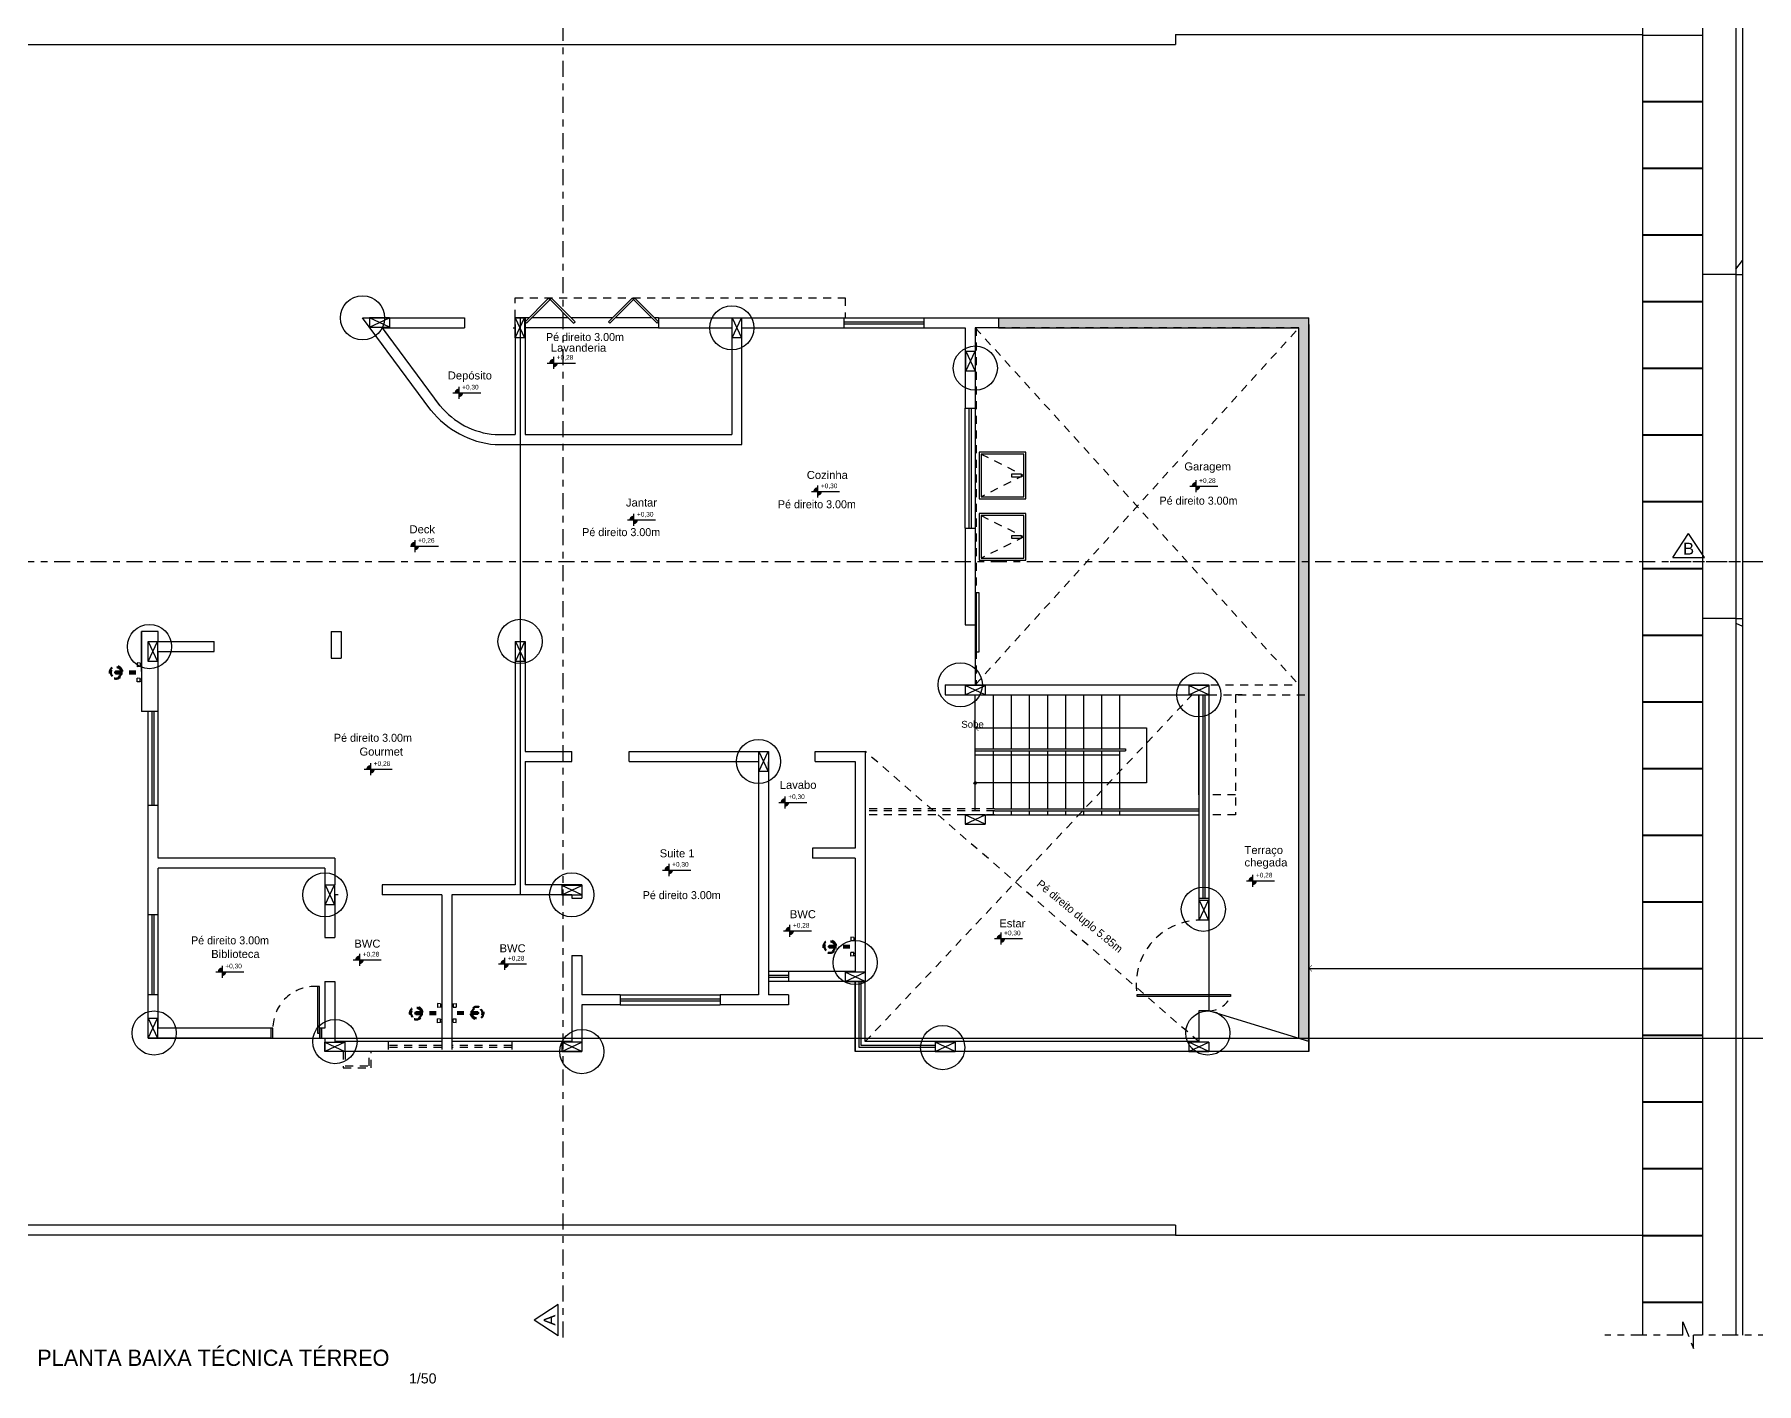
# Model space of a CAD drawing. Header units: millimetres. Extents: x 2150 to 2328, y 1207 to 1262.
# Drawn here: x 2209.04 to 2234.86, y 1222.48 to 1242.71 of the extents above; entities that cross this region are included whole.
import ezdxf

# ---------------------------------------------------------------- set-up
doc = ezdxf.new("R2010")
doc.units = ezdxf.units.MM
doc.header["$LTSCALE"] = 0.01
for name, pattern in [('ACAD_ISO02W100', [15, 12, -3]), ('ACAD_ISO04W100', [30, 24, -3, 0, -3]), ('DASHDOT2', [12.7, 6.35, -3.175, 0, -3.175]), ('DASHED', [70, 50, -20])]:
    doc.linetypes.add(name, pattern=pattern)
doc.layers.add('A-AREA-IDEN', color=7, linetype='Continuous', lineweight=5)
for name, color, linetype in [('Bwc eletros móveis textos', 7, 'Continuous'), ('Linha corte', 1, 'ACAD_ISO04W100'), ('LINHA DE CORTE', 200, 'DASHDOT2'), ('LINHAS GERAIS', 7, 'Continuous'), ('LINHAS GERAIS.', 7, 'Continuous'), ('Parede', 210, 'Continuous'), ('PAREDE CORTADA 0.6', 210, 'Continuous'), ('PAREDE CORTE 02', 121, 'Continuous'), ('PILAR', 3, 'Continuous'), ('PILAR 1', 3, 'Continuous'), ('PILAR 2', 3, 'Continuous'), ('projeção', 7, 'ACAD_ISO02W100'), ('texto', 7, 'Continuous'), ('TEXTO-02', 7, 'Continuous')]:
    doc.layers.add(name, color=color, linetype=linetype)
doc.styles.add('ARIAL NARROW', font='ARIALN.TTF')
doc.styles.add('CP', font='swiss.ttf', dxfattribs={"height": 0.12})
doc.styles.get("Standard").update_dxf_attribs({"font": 'arial.ttf'})
doc.styles.add('STYLE1', font='arial.ttf', dxfattribs={"height": 0.35})
doc.styles.add('Utsaah', font='', dxfattribs={"height": 0.147484})
doc.styles.get('Utsaah').set_extended_font_data('Utsaah')
doc.dimstyles.new('1-75', dxfattribs={"dimscale": 75, "dimtxt": 0.0017, "dimasz": 0.0011, "dimexe": 0.02, "dimexo": 0.04, "dimgap": 0.0008, "dimtad": 3, "dimzin": 4, "dimdsep": 46, "dimtxsty": 'ARIAL NARROW', "dimblk": 'ARCHTICK', "dimcen": 0.0013, "dimse1": 1, "dimse2": 1, "dimclrd": 256, "dimclre": 256, "dimclrt": 7, "dimaunit": 1, "dimadec": 1, "dimazin": 0, "dimtfac": 1, "dimtix": 1, "dimtmove": 2, "dimatfit": 3, "dimldrblk": 'SETA', "dimfxl": 0, "dimtolj": 1, "dimtzin": 4, "dimarcsym": 0})

# ---------------------------------------------------------------- blocks, each defined once
blk = doc.blocks.new('wefw')
at = {"layer": 'LINHAS GERAIS.'}
for p, q in [((2057.71, 1201.165), (2057.69, 1201.165)), ((2057.71, 1201.13), (2057.69, 1201.13)), ((2057.71, 1201.172), (2057.755, 1201.176)), ((2057.71, 1201.172), (2057.71, 1201.122)), ((2057.71, 1201.122), (2057.755, 1201.119)), ((2057.755, 1201.176), (2057.755, 1201.119)), ((2057.71, 1200.936), (2057.69, 1200.936)), ((2057.71, 1200.902), (2057.69, 1200.902)), ((2057.71, 1200.944), (2057.755, 1200.947)), ((2057.71, 1200.894), (2057.71, 1200.944)), ((2057.71, 1200.894), (2057.755, 1200.89)), ((2057.755, 1200.89), (2057.755, 1200.947))]:
    blk.add_line(p, q, dxfattribs=at)
at = {"layer": 'Parede', "color": 7, "linetype": 'DASHED', "lineweight": 50, "ltscale": 0.2}
for p, q in [((2058.073, 1201.047), (2057.69, 1201.047)), ((2058.073, 1201.019), (2057.69, 1201.019))]:
    blk.add_line(p, q, dxfattribs=at)
for centre, radius, start, end in [((2058.071, 1201.033), 0.0944, 188.4801, 171.5199), ((2058.071, 1201.033), 0.0793, 190.118, 169.882), ((2058.073, 1201.033), 0.0139, 270, 90)]:
    blk.add_arc(centre, radius, start, end, dxfattribs=at)
blk = doc.blocks.new('_ArchTick')
at = {"color": 0, "linetype": 'ByBlock', "const_width": 0.15}
blk.add_lwpolyline([(-0.5, -0.5), (0.5, 0.5)], dxfattribs=at)
blk = doc.blocks.new('SETA')
at = {"color": 0}
blk.add_line((0, 0), (-1.5, 0), dxfattribs=at)
at = {"color": 0, "const_width": 0.1}
blk.add_lwpolyline([(-0.57, 0.57), (0, 0), (-0.57, -0.57)], dxfattribs=at)
blk = doc.blocks.new('trtrtrrrrt')
at = {"layer": 'Bwc eletros móveis textos', "color": 1, "ltscale": 100}
for p, q in [((2187.516, 1351.161), (2187.156, 1350.926)), ((2187.516, 1350.69), (2187.516, 1351.161)), ((2187.516, 1350.69), (2187.156, 1350.926)), ((2177.351, 1341.833), (2177.587, 1342.194)), ((2177.823, 1341.833), (2177.587, 1342.194)), ((2206.29, 1341.833), (2206.526, 1342.194)), ((2206.762, 1341.833), (2206.526, 1342.194)), ((2177.351, 1341.833), (2177.823, 1341.833)), ((2206.29, 1341.833), (2206.762, 1341.833)), ((2187.565, 1330.634), (2187.204, 1330.398)), ((2187.565, 1330.163), (2187.565, 1330.634)), ((2187.565, 1330.163), (2187.204, 1330.398))]:
    blk.add_line(p, q, dxfattribs=at)
at = {"layer": 'Linha corte'}
for p, q in [((2187.639, 1330.136), (2187.638, 1351.194)), ((2177.31, 1341.77), (2206.783, 1341.77))]:
    blk.add_line(p, q, dxfattribs=at)
at = {"layer": 'Bwc eletros móveis textos', "color": 1, "ltscale": 100, "width": 1.30642, "attachment_point": 3}
for s, insert, char_height, rotation in [("A'", (2187.297, 1350.992), 0.1765, 89.9723), ('B', (2177.669, 1342.053), 0.177, 359.9723), ("B'", (2206.605, 1342.053), 0.1765, 359.9723), ('A', (2187.346, 1330.48), 0.177, 89.9723)]:
    blk.add_mtext(s, dxfattribs=dict(at, insert=insert, char_height=char_height, rotation=rotation))

msp = doc.modelspace()

# ---------------------------------------------------------------- hatches: boundary and pattern name
at = {"layer": 'LINHAS GERAIS'}
h = msp.add_hatch(dxfattribs=at)
h.set_pattern_fill('AR-CONC', color=8, scale=0.0018)
h.set_pattern_definition([(50, (29.32797, -14.25374), (0.327932404, -0.028690354), [0.03429, -0.37719]), (355, (29.32797, -14.25374), (-0.06343816, 0.34390232), [0.027432, -0.30175305]), (100.451445, (29.3553, -14.25613), (0.264494245, 0.315211953), [0.029142016, -0.32056244]), (46.1842, (29.32797, -14.1623), (0.487942274, -0.07567619), [0.051435, -0.565785]), (96.635558, (29.36863, -14.1686), (0.42732744, 0.44536702), [0.04371304, -0.48084409]), (351.184151, (29.32797, -14.1623), (0.42732744, 0.44536702), [0.04114794, -0.45262752]), (21, (29.3737, -14.18516), (0.272905904, -0.184077357), [0.03429, -0.37719]), (326, (29.3737, -14.18516), (0.11124365, 0.33153834), [0.027432, -0.301752]), (71.451445, (29.39643, -14.2005), (0.384149555, 0.147460984), [0.029142016, -0.320561888]), (37.5, (29.32797, -14.25374), (0.005559486, 0.15219907), [0, -0.2980944, 0, -0.306324, 0, -0.302895]), (7.5, (29.32797, -14.25374), (0.120275393, 0.180325035), [0, -0.1746504, 0, -0.2912364, 0, -0.115443]), (327.5, (29.22601, -14.25374), (0.2440630713, -0.010311739), [0, -0.1143, 0, -0.356616, 0, -0.473202]), (317.5, (29.1803, -14.25374), (0.266632526, 0.045767684), [0, -0.14859, 0, -0.2368296, 0, -0.336042])])
h.paths.add_polyline_path([(2223.495, 1238.458), (2223.495, 1238.308), (2227.995, 1238.308), (2227.995, 1227.654), (2228.145, 1227.608), (2228.145, 1229.808), (2228.145, 1238.458)])
at = {"layer": 'LINHAS GERAIS.'}
h = msp.add_hatch(color=256, dxfattribs=at)
h.paths.add_polyline_path([(2216.822, 1237.845, 0.414214), (2216.758, 1237.781), (2216.822, 1237.781)])
h.paths.add_polyline_path([(2216.886, 1237.781), (2216.822, 1237.781), (2216.822, 1237.717, 0.414214)])
h = msp.add_hatch(color=256, dxfattribs=at)
h.paths.add_polyline_path([(2215.403, 1237.398, 0.414214), (2215.339, 1237.334), (2215.403, 1237.334)])
h.paths.add_polyline_path([(2215.467, 1237.334), (2215.403, 1237.334), (2215.403, 1237.27, 0.414214)])
h = msp.add_hatch(color=256, dxfattribs=at)
h.paths.add_polyline_path([(2220.781, 1235.919, 0.414214), (2220.717, 1235.855), (2220.781, 1235.855)])
h.paths.add_polyline_path([(2220.845, 1235.855), (2220.781, 1235.855), (2220.781, 1235.791, 0.414214)])
h = msp.add_hatch(color=256, dxfattribs=at)
h.paths.add_polyline_path([(2226.452, 1235.998, 0.414214), (2226.388, 1235.934), (2226.452, 1235.934)])
h.paths.add_polyline_path([(2226.516, 1235.934), (2226.452, 1235.934), (2226.452, 1235.87, 0.414214)])
h = msp.add_hatch(color=256, dxfattribs=at)
h.paths.add_polyline_path([(2218.023, 1235.493, 0.414214), (2217.959, 1235.429), (2218.023, 1235.429)])
h.paths.add_polyline_path([(2218.087, 1235.429), (2218.023, 1235.429), (2218.023, 1235.365, 0.414214)])
h = msp.add_hatch(color=256, dxfattribs=at)
h.paths.add_polyline_path([(2214.742, 1235.102, 0.414214), (2214.678, 1235.038), (2214.742, 1235.038)])
h.paths.add_polyline_path([(2214.806, 1235.038), (2214.742, 1235.038), (2214.742, 1234.974, 0.414214)])
h = msp.add_hatch(color=256, dxfattribs=at)
h.paths.add_polyline_path([(2214.078, 1231.754, 0.414214), (2214.014, 1231.69), (2214.078, 1231.69)])
h.paths.add_polyline_path([(2214.142, 1231.69), (2214.078, 1231.69), (2214.078, 1231.626, 0.414214)])
h = msp.add_hatch(color=256, dxfattribs=at)
h.paths.add_polyline_path([(2220.291, 1231.258, 0.414214), (2220.227, 1231.194), (2220.291, 1231.194)])
h.paths.add_polyline_path([(2220.355, 1231.194), (2220.291, 1231.194), (2220.291, 1231.13, 0.414214)])
h = msp.add_hatch(color=256, dxfattribs=at)
h.paths.add_polyline_path([(2218.55, 1230.244, 0.414214), (2218.486, 1230.18), (2218.55, 1230.18)])
h.paths.add_polyline_path([(2218.614, 1230.18), (2218.55, 1230.18), (2218.55, 1230.116, 0.414214)])
h = msp.add_hatch(color=256, dxfattribs=at)
h.paths.add_polyline_path([(2227.303, 1230.082, 0.414214), (2227.239, 1230.018), (2227.303, 1230.018)])
h.paths.add_polyline_path([(2227.367, 1230.018), (2227.303, 1230.018), (2227.303, 1229.954, 0.414214)])
h = msp.add_hatch(color=256, dxfattribs=at)
h.paths.add_polyline_path([(2220.362, 1229.331, 0.414214), (2220.298, 1229.267), (2220.362, 1229.267)])
h.paths.add_polyline_path([(2220.426, 1229.267), (2220.362, 1229.267), (2220.362, 1229.203, 0.414214)])
h = msp.add_hatch(color=256, dxfattribs=at)
h.paths.add_polyline_path([(2223.528, 1229.216, 0.414214), (2223.464, 1229.152), (2223.528, 1229.152)])
h.paths.add_polyline_path([(2223.592, 1229.152), (2223.528, 1229.152), (2223.528, 1229.088, 0.414214)])
h = msp.add_hatch(color=256, dxfattribs=at)
h.paths.add_polyline_path([(2211.853, 1228.719, 0.414214), (2211.789, 1228.655), (2211.853, 1228.655)])
h.paths.add_polyline_path([(2211.917, 1228.655), (2211.853, 1228.655), (2211.853, 1228.591, 0.414214)])
h = msp.add_hatch(color=256, dxfattribs=at)
h.paths.add_polyline_path([(2213.913, 1228.898, 0.414214), (2213.849, 1228.834), (2213.913, 1228.834)])
h.paths.add_polyline_path([(2213.977, 1228.834), (2213.913, 1228.834), (2213.913, 1228.77, 0.414214)])
h = msp.add_hatch(color=256, dxfattribs=at)
h.paths.add_polyline_path([(2216.089, 1228.837, 0.414214), (2216.025, 1228.773), (2216.089, 1228.773)])
h.paths.add_polyline_path([(2216.153, 1228.773), (2216.089, 1228.773), (2216.089, 1228.709, 0.414214)])

# ---------------------------------------------------------------- linework, layer by layer
at = {"layer": 'Linha corte'}
for p, q in [((2233.753, 1223.208), (2233.753, 1223.408)), ((2233.753, 1223.408), (2233.911, 1223.008)), ((2233.753, 1223.208), (2233.753, 1223.408)), ((2233.753, 1223.408), (2233.911, 1223.008)), ((2233.753, 1223.208), (2232.585, 1223.208)), ((2233.753, 1223.208), (2232.585, 1223.208)), ((2233.911, 1223.008), (2233.913, 1223.208)), ((2235.122, 1223.208), (2233.913, 1223.208))]:
    msp.add_line(p, q, dxfattribs=at)
at = {"layer": 'LINHAS GERAIS'}
for p, q in [((2233.145, 1244.208), (2233.145, 1223.208)), ((2234.045, 1244.208), (2234.045, 1223.208)), ((2234.545, 1244.208), (2234.545, 1223.208)), ((2234.645, 1244.208), (2234.645, 1223.208)), ((2226.145, 1242.708), (2233.145, 1242.708)), ((2234.545, 1239.191), (2234.645, 1239.321)), ((2234.545, 1239.108), (2234.045, 1239.108)), ((2234.545, 1239.108), (2234.645, 1239.108)), ((2216.452, 1238.458), (2216.395, 1238.458)), ((2217.045, 1238.458), (2216.494, 1238.458)), ((2217.702, 1238.458), (2217.088, 1238.458)), ((2218.296, 1238.458), (2217.745, 1238.458)), ((2218.396, 1238.458), (2218.338, 1238.458)), ((2221.18, 1238.458), (2222.38, 1238.458)), ((2223.495, 1238.458), (2228.145, 1238.458)), ((2218.396, 1238.308), (2216.395, 1238.308)), ((2221.18, 1238.398), (2222.38, 1238.398)), ((2221.18, 1238.368), (2222.38, 1238.368)), ((2221.18, 1238.308), (2222.38, 1238.308)), ((2223.495, 1238.308), (2227.995, 1238.308)), ((2228.145, 1238.358), (2228.145, 1227.458)), ((2222.995, 1235.304), (2222.995, 1237.104)), ((2223.055, 1235.304), (2223.055, 1237.104)), ((2223.085, 1237.104), (2223.085, 1235.304)), ((2223.145, 1237.104), (2223.145, 1235.304)), ((2223.145, 1233.858), (2223.145, 1232.958)), ((2234.545, 1233.95), (2234.045, 1233.95)), ((2234.545, 1233.95), (2234.645, 1233.95)), ((2234.545, 1233.881), (2234.645, 1233.834)), ((2223.145, 1231.068), (2223.145, 1232.813)), ((2223.415, 1232.808), (2223.415, 1231.998)), ((2223.685, 1232.808), (2223.685, 1231.998)), ((2223.955, 1232.808), (2223.955, 1231.998)), ((2224.225, 1232.808), (2224.225, 1231.998)), ((2224.495, 1232.808), (2224.495, 1231.998)), ((2224.765, 1232.808), (2224.765, 1231.998)), ((2225.035, 1232.808), (2225.035, 1231.998)), ((2225.305, 1232.808), (2225.305, 1231.998)), ((2226.495, 1232.808), (2226.495, 1229.758)), ((2226.495, 1231.308), (2226.495, 1232.808)), ((2226.555, 1232.808), (2226.555, 1229.758)), ((2226.585, 1232.808), (2226.585, 1229.758)), ((2226.645, 1232.808), (2226.645, 1229.758)), ((2210.745, 1231.149), (2210.745, 1232.557)), ((2210.805, 1231.149), (2210.805, 1232.557)), ((2210.835, 1231.149), (2210.835, 1232.557)), ((2210.895, 1231.149), (2210.895, 1232.557)), ((2223.145, 1231.998), (2225.395, 1231.998)), ((2223.145, 1231.968), (2225.395, 1231.968)), ((2223.145, 1231.908), (2225.305, 1231.908)), ((2223.415, 1231.968), (2223.415, 1231.908)), ((2223.415, 1231.908), (2223.415, 1231.098)), ((2223.685, 1231.968), (2223.685, 1231.908)), ((2223.685, 1231.908), (2223.685, 1231.098)), ((2223.955, 1231.968), (2223.955, 1231.908)), ((2223.955, 1231.908), (2223.955, 1231.098)), ((2224.225, 1231.968), (2224.225, 1231.908)), ((2224.225, 1231.908), (2224.225, 1231.098)), ((2224.495, 1231.968), (2224.495, 1231.908)), ((2224.495, 1231.908), (2224.495, 1231.098)), ((2224.765, 1231.968), (2224.765, 1231.908)), ((2224.765, 1231.908), (2224.765, 1231.098)), ((2225.035, 1231.968), (2225.035, 1231.908)), ((2225.035, 1231.908), (2225.035, 1231.098)), ((2225.305, 1231.968), (2225.305, 1231.908)), ((2225.305, 1231.908), (2225.305, 1231.098)), ((2225.395, 1231.998), (2225.395, 1231.968)), ((2225.71, 1231.485), (2223.145, 1231.485)), ((2223.245, 1231.008), (2226.495, 1231.008)), ((2223.415, 1231.068), (2223.415, 1231.008)), ((2223.435, 1231.098), (2226.495, 1231.098)), ((2223.435, 1231.068), (2226.495, 1231.068)), ((2223.685, 1231.068), (2223.685, 1231.008)), ((2223.955, 1231.068), (2223.955, 1231.008)), ((2224.225, 1231.068), (2224.225, 1231.008)), ((2224.495, 1231.068), (2224.495, 1231.008)), ((2224.765, 1231.068), (2224.765, 1231.008)), ((2225.035, 1231.068), (2225.035, 1231.008)), ((2225.305, 1231.068), (2225.305, 1231.008)), ((2210.745, 1228.308), (2210.745, 1229.508)), ((2210.805, 1228.308), (2210.805, 1229.508)), ((2210.835, 1228.308), (2210.835, 1229.508)), ((2210.895, 1228.308), (2210.895, 1229.508)), ((2226.645, 1229.427), (2226.645, 1228.067)), ((2220.345, 1228.658), (2220.045, 1228.658)), ((2220.345, 1228.598), (2220.045, 1228.598)), ((2220.345, 1228.568), (2220.045, 1228.568)), ((2220.345, 1228.508), (2220.045, 1228.508)), ((2221.345, 1228.508), (2221.345, 1227.458)), ((2221.495, 1227.608), (2221.495, 1228.508)), ((2217.82, 1228.308), (2219.32, 1228.308)), ((2217.82, 1228.248), (2219.32, 1228.248)), ((2217.82, 1228.218), (2219.32, 1228.218)), ((2217.82, 1228.158), (2219.32, 1228.158)), ((2212.585, 1227.658), (2213.345, 1227.658)), ((2222.545, 1227.458), (2221.345, 1227.458)), ((2222.545, 1227.608), (2221.495, 1227.608)), ((2226.145, 1224.708), (2233.145, 1224.708))]:
    msp.add_line(p, q, dxfattribs=at)
at = {"layer": 'LINHAS GERAIS', "color": 8}
for p, q in [((2233.145, 1242.698), (2234.045, 1242.698)), ((2233.145, 1241.708), (2234.045, 1241.708)), ((2233.145, 1241.698), (2234.045, 1241.698)), ((2233.145, 1240.708), (2234.045, 1240.708)), ((2233.145, 1240.698), (2234.045, 1240.698)), ((2233.145, 1239.708), (2234.045, 1239.708)), ((2233.145, 1239.698), (2234.045, 1239.698)), ((2233.145, 1238.708), (2234.045, 1238.708)), ((2233.145, 1238.698), (2234.045, 1238.698)), ((2233.145, 1237.708), (2234.045, 1237.708)), ((2233.145, 1237.698), (2234.045, 1237.698)), ((2233.145, 1236.708), (2234.045, 1236.708)), ((2233.145, 1236.698), (2234.045, 1236.698)), ((2233.145, 1235.708), (2234.045, 1235.708)), ((2233.145, 1235.698), (2234.045, 1235.698)), ((2233.145, 1234.708), (2234.045, 1234.708)), ((2233.145, 1234.698), (2234.045, 1234.698)), ((2233.145, 1233.708), (2234.045, 1233.708)), ((2233.145, 1233.698), (2234.045, 1233.698)), ((2233.145, 1232.708), (2234.045, 1232.708)), ((2233.145, 1232.698), (2234.045, 1232.698)), ((2233.145, 1231.708), (2234.045, 1231.708)), ((2233.145, 1231.698), (2234.045, 1231.698)), ((2233.145, 1230.708), (2234.045, 1230.708)), ((2233.145, 1230.698), (2234.045, 1230.698)), ((2233.145, 1229.708), (2234.045, 1229.708)), ((2233.145, 1229.698), (2234.045, 1229.698)), ((2233.145, 1228.708), (2234.045, 1228.708)), ((2233.145, 1228.698), (2234.045, 1228.698)), ((2233.145, 1227.708), (2234.045, 1227.708)), ((2233.145, 1227.698), (2234.045, 1227.698)), ((2233.145, 1226.708), (2234.045, 1226.708)), ((2233.145, 1226.698), (2234.045, 1226.698)), ((2233.145, 1225.708), (2234.045, 1225.708)), ((2233.145, 1225.698), (2234.045, 1225.698)), ((2233.145, 1224.708), (2234.045, 1224.708)), ((2233.145, 1224.698), (2234.045, 1224.698)), ((2233.145, 1223.708), (2234.045, 1223.708)), ((2233.145, 1223.698), (2234.045, 1223.698))]:
    msp.add_line(p, q, dxfattribs=at)
at = {"layer": 'LINHAS GERAIS', "linetype": 'ACAD_ISO02W100'}
for p, q in [((2221.495, 1227.608), (2226.395, 1232.808)), ((2226.495, 1227.608), (2221.495, 1231.958)), ((2223.435, 1231.098), (2221.495, 1231.098)), ((2223.435, 1231.068), (2221.495, 1231.068)), ((2223.435, 1231.008), (2221.495, 1231.008)), ((2213.667, 1227.458), (2213.667, 1227.215)), ((2213.697, 1227.458), (2213.697, 1227.245)), ((2214.058, 1227.245), (2214.058, 1227.458)), ((2214.088, 1227.215), (2214.088, 1227.458)), ((2214.345, 1227.608), (2214.345, 1227.458)), ((2215.145, 1227.548), (2214.345, 1227.548)), ((2215.145, 1227.518), (2214.345, 1227.518)), ((2215.145, 1227.608), (2215.145, 1227.458)), ((2215.295, 1227.608), (2215.295, 1227.458)), ((2216.195, 1227.548), (2215.295, 1227.548)), ((2216.195, 1227.518), (2215.295, 1227.518)), ((2216.195, 1227.608), (2216.195, 1227.458)), ((2213.667, 1227.215), (2214.088, 1227.215)), ((2213.697, 1227.245), (2214.058, 1227.245))]:
    msp.add_line(p, q, dxfattribs=at)
at = {"layer": 'LINHAS GERAIS'}
for points in [[(2216.395, 1238.401), (2216.749, 1238.755), (2216.77, 1238.733), (2216.416, 1238.38)], [(2217.145, 1238.401), (2216.791, 1238.755), (2216.77, 1238.733), (2217.123, 1238.38)], [(2217.646, 1238.401), (2217.999, 1238.755), (2218.02, 1238.733), (2217.667, 1238.38)], [(2218.395, 1238.401), (2218.042, 1238.755), (2218.02, 1238.733), (2218.374, 1238.38)], [(2223.2, 1234.339), (2223.2, 1233.448), (2223.162, 1233.448), (2223.162, 1234.339)], [(2213.315, 1227.733), (2213.315, 1228.433), (2213.285, 1228.433), (2213.285, 1227.733)], [(2212.615, 1227.658), (2212.615, 1227.808), (2212.585, 1227.808), (2212.585, 1227.658)], [(2213.345, 1227.658), (2213.345, 1227.808), (2213.315, 1227.808), (2213.315, 1227.658)]]:
    msp.add_lwpolyline(points, close=True, dxfattribs=at)
for points in [[(2222.545, 1227.458), (2221.345, 1227.458), (2221.345, 1228.508)], [(2222.545, 1227.518), (2221.405, 1227.518), (2221.405, 1228.508)], [(2222.545, 1227.548), (2221.435, 1227.548), (2221.435, 1228.508)]]:
    msp.add_lwpolyline(points, dxfattribs=at)
at = {"layer": 'LINHAS GERAIS', "color": 18}
msp.add_lwpolyline([(2226.97, 1228.312), (2226.97, 1228.282), (2225.57, 1228.282), (2225.57, 1228.312)], close=True, dxfattribs=at)
at = {"layer": 'LINHAS GERAIS'}
msp.add_circle((2223.145, 1231.485), 0.02, dxfattribs=at)
at = {"layer": 'LINHAS GERAIS', "linetype": 'ACAD_ISO02W100'}
msp.add_arc((2213.242, 1227.808), 0.627, 86.0197, 180, dxfattribs=at)
at = {"layer": 'LINHAS GERAIS.'}
for p, q in [((2228.145, 1229.808), (2228.145, 1238.458)), ((2227.995, 1227.654), (2227.995, 1238.308)), ((2216.729, 1237.781), (2217.149, 1237.781)), ((2216.758, 1237.781), (2216.886, 1237.781)), ((2216.822, 1237.872), (2216.822, 1237.692)), ((2215.403, 1237.425), (2215.403, 1237.245)), ((2215.31, 1237.334), (2215.73, 1237.334)), ((2215.339, 1237.334), (2215.467, 1237.334)), ((2220.781, 1235.946), (2220.781, 1235.765)), ((2226.359, 1235.934), (2226.779, 1235.934)), ((2226.388, 1235.934), (2226.516, 1235.934)), ((2226.452, 1236.025), (2226.452, 1235.845)), ((2220.688, 1235.855), (2221.109, 1235.855)), ((2220.717, 1235.855), (2220.845, 1235.855)), ((2217.931, 1235.429), (2218.351, 1235.429)), ((2217.959, 1235.429), (2218.087, 1235.429)), ((2218.023, 1235.52), (2218.023, 1235.34)), ((2214.742, 1235.128), (2214.742, 1234.948)), ((2214.678, 1235.038), (2215.098, 1235.038)), ((2214.678, 1235.038), (2214.806, 1235.038)), ((2214.078, 1231.781), (2214.078, 1231.601)), ((2213.985, 1231.69), (2214.405, 1231.69)), ((2214.014, 1231.69), (2214.142, 1231.69)), ((2220.291, 1231.285), (2220.291, 1231.105)), ((2220.199, 1231.194), (2220.619, 1231.194)), ((2220.227, 1231.194), (2220.355, 1231.194)), ((2218.55, 1230.271), (2218.55, 1230.09)), ((2218.457, 1230.18), (2218.878, 1230.18)), ((2218.486, 1230.18), (2218.614, 1230.18)), ((2227.21, 1230.018), (2227.631, 1230.018)), ((2227.239, 1230.018), (2227.367, 1230.018)), ((2227.303, 1230.109), (2227.303, 1229.929)), ((2228.145, 1227.608), (2228.145, 1229.808)), ((2220.269, 1229.267), (2220.69, 1229.267)), ((2220.298, 1229.267), (2220.426, 1229.267)), ((2220.362, 1229.358), (2220.362, 1229.177)), ((2223.528, 1229.243), (2223.528, 1229.063)), ((2213.913, 1228.925), (2213.913, 1228.745)), ((2223.435, 1229.152), (2223.855, 1229.152)), ((2223.464, 1229.152), (2223.592, 1229.152)), ((2211.76, 1228.655), (2212.18, 1228.655)), ((2211.789, 1228.655), (2211.917, 1228.655)), ((2211.853, 1228.746), (2211.853, 1228.566)), ((2213.82, 1228.834), (2214.24, 1228.834)), ((2213.849, 1228.834), (2213.977, 1228.834)), ((2215.996, 1228.773), (2216.417, 1228.773)), ((2216.025, 1228.773), (2216.153, 1228.773)), ((2216.089, 1228.864), (2216.089, 1228.683))]:
    msp.add_line(p, q, dxfattribs=at)
for points in [[(2223.203, 1235.747), (2223.903, 1235.747), (2223.903, 1236.447), (2223.203, 1236.447)], [(2223.233, 1235.777), (2223.873, 1235.777), (2223.873, 1236.417), (2223.233, 1236.417)], [(2223.84, 1236.113), (2223.687, 1236.113), (2223.687, 1236.077), (2223.84, 1236.077)], [(2223.203, 1234.825), (2223.903, 1234.825), (2223.903, 1235.525), (2223.203, 1235.525)], [(2223.233, 1234.855), (2223.873, 1234.855), (2223.873, 1235.495), (2223.233, 1235.495)], [(2223.84, 1235.191), (2223.687, 1235.191), (2223.687, 1235.155), (2223.84, 1235.155)]]:
    msp.add_lwpolyline(points, close=True, dxfattribs=at)
at = {"layer": 'PAREDE CORTADA 0.6'}
for p, q in [((2226.145, 1242.708), (2226.145, 1242.558)), ((2208.295, 1242.558), (2226.145, 1242.558)), ((2213.959, 1238.458), (2215.485, 1238.458)), ((2214.272, 1238.036), (2213.959, 1238.458)), ((2214.984, 1237.076), (2213.959, 1238.458)), ((2215.485, 1238.458), (2215.485, 1238.308)), ((2216.395, 1238.458), (2216.245, 1238.458)), ((2216.395, 1238.458), (2216.395, 1236.708)), ((2218.396, 1238.458), (2219.245, 1238.458)), ((2218.396, 1238.458), (2218.396, 1238.308)), ((2219.245, 1238.458), (2221.18, 1238.458)), ((2221.18, 1238.308), (2221.18, 1238.458)), ((2222.38, 1238.458), (2223.145, 1238.458)), ((2222.38, 1238.308), (2222.38, 1238.458)), ((2214.26, 1238.308), (2214.678, 1238.308)), ((2214.394, 1238.126), (2214.26, 1238.308)), ((2215.121, 1237.142), (2214.26, 1238.308)), ((2214.678, 1238.308), (2215.485, 1238.308)), ((2216.215, 1238.308), (2216.245, 1238.308)), ((2216.245, 1238.358), (2216.245, 1236.708)), ((2218.396, 1238.308), (2219.095, 1238.308)), ((2219.095, 1238.308), (2219.495, 1238.308)), ((2219.495, 1238.308), (2219.495, 1236.708)), ((2219.645, 1238.313), (2219.645, 1238.453)), ((2219.645, 1236.708), (2219.645, 1238.308)), ((2219.645, 1238.308), (2221.18, 1238.308)), ((2222.38, 1238.308), (2222.995, 1238.308)), ((2222.995, 1238.308), (2222.995, 1237.104)), ((2223.145, 1238.308), (2223.145, 1237.104)), ((2215.121, 1237.142), (2215.044, 1237.245)), ((2215.945, 1236.708), (2216.245, 1236.708)), ((2216.395, 1236.708), (2219.095, 1236.708)), ((2219.095, 1236.708), (2219.495, 1236.708)), ((2219.645, 1236.558), (2219.645, 1236.708)), ((2215.945, 1236.558), (2219.645, 1236.558)), ((2222.995, 1235.304), (2222.995, 1233.858)), ((2223.145, 1235.304), (2223.145, 1233.858)), ((2222.995, 1233.858), (2223.145, 1233.858)), ((2210.645, 1233.156), (2210.645, 1233.758)), ((2210.895, 1233.758), (2210.645, 1233.758)), ((2210.645, 1233.758), (2210.645, 1232.557)), ((2210.895, 1233.608), (2210.895, 1233.758)), ((2210.895, 1233.608), (2211.735, 1233.608)), ((2211.735, 1233.457), (2211.735, 1233.608)), ((2213.489, 1233.755), (2213.639, 1233.755)), ((2213.489, 1233.755), (2213.489, 1233.358)), ((2213.639, 1233.755), (2213.639, 1233.358)), ((2216.245, 1233.608), (2216.245, 1229.958)), ((2216.245, 1233.608), (2216.395, 1233.608)), ((2216.395, 1233.608), (2216.395, 1231.958)), ((2216.395, 1233.608), (2216.395, 1231.958)), ((2210.895, 1233.458), (2211.735, 1233.458)), ((2210.895, 1232.557), (2210.895, 1233.457)), ((2213.489, 1233.358), (2213.639, 1233.358)), ((2216.245, 1232.808), (2216.245, 1229.958)), ((2222.695, 1232.958), (2223.145, 1232.958)), ((2222.695, 1232.958), (2222.695, 1232.808)), ((2222.695, 1232.808), (2226.645, 1232.808)), ((2223.145, 1232.958), (2226.645, 1232.958)), ((2226.645, 1232.958), (2226.645, 1232.808)), ((2210.895, 1232.557), (2210.645, 1232.557)), ((2216.395, 1231.958), (2217.095, 1231.958)), ((2216.395, 1231.808), (2217.095, 1231.808)), ((2216.395, 1231.808), (2216.395, 1229.958)), ((2216.395, 1231.808), (2216.395, 1229.958)), ((2217.095, 1231.808), (2217.095, 1231.958)), ((2217.955, 1231.958), (2220.045, 1231.958)), ((2217.955, 1231.808), (2217.955, 1231.958)), ((2217.955, 1231.808), (2219.895, 1231.808)), ((2219.895, 1231.808), (2219.895, 1228.308)), ((2220.045, 1231.958), (2220.045, 1228.308)), ((2220.745, 1231.958), (2221.495, 1231.958)), ((2220.745, 1231.808), (2220.745, 1231.958)), ((2220.745, 1231.808), (2221.345, 1231.808)), ((2221.345, 1231.808), (2221.345, 1230.508)), ((2221.495, 1231.958), (2221.495, 1228.508)), ((2210.745, 1229.508), (2210.745, 1231.149)), ((2210.895, 1231.149), (2210.745, 1231.149)), ((2210.895, 1230.358), (2210.895, 1231.149)), ((2220.705, 1230.508), (2220.705, 1230.358)), ((2221.345, 1230.508), (2220.705, 1230.508)), ((2213.545, 1230.358), (2210.895, 1230.358)), ((2210.895, 1229.508), (2210.895, 1230.208)), ((2213.395, 1230.208), (2210.895, 1230.208)), ((2213.395, 1230.208), (2213.395, 1229.168)), ((2213.545, 1230.358), (2213.545, 1229.958)), ((2221.345, 1230.358), (2220.705, 1230.358)), ((2221.345, 1230.358), (2221.345, 1228.658)), ((2216.245, 1229.958), (2214.255, 1229.958)), ((2214.255, 1229.958), (2214.255, 1229.808)), ((2217.245, 1229.958), (2216.395, 1229.958)), ((2217.245, 1229.958), (2217.245, 1229.758)), ((2213.595, 1229.808), (2213.545, 1229.808)), ((2213.545, 1229.808), (2213.545, 1229.168)), ((2215.145, 1229.808), (2214.255, 1229.808)), ((2215.145, 1229.808), (2215.145, 1227.608)), ((2215.295, 1229.808), (2215.295, 1227.608)), ((2217.095, 1229.808), (2215.295, 1229.808)), ((2217.095, 1229.808), (2217.095, 1229.758)), ((2217.095, 1229.758), (2217.245, 1229.758)), ((2226.495, 1229.758), (2226.645, 1229.758)), ((2226.495, 1229.758), (2226.495, 1229.427)), ((2226.645, 1229.758), (2226.645, 1229.427)), ((2210.895, 1229.508), (2210.745, 1229.508)), ((2226.645, 1229.427), (2226.495, 1229.427)), ((2213.395, 1229.168), (2213.545, 1229.168)), ((2217.095, 1228.898), (2217.095, 1227.608)), ((2217.095, 1228.898), (2217.245, 1228.898)), ((2217.245, 1228.898), (2217.245, 1228.308)), ((2220.045, 1228.808), (2220.045, 1228.308)), ((2220.345, 1228.658), (2220.345, 1228.508)), ((2221.345, 1228.658), (2220.345, 1228.658)), ((2213.395, 1228.508), (2213.395, 1227.808)), ((2213.395, 1228.508), (2213.545, 1228.508)), ((2213.545, 1228.508), (2213.545, 1227.608)), ((2221.495, 1228.508), (2220.345, 1228.508)), ((2210.745, 1227.658), (2210.745, 1228.308)), ((2210.895, 1228.308), (2210.745, 1228.308)), ((2210.895, 1227.808), (2210.895, 1228.308)), ((2217.82, 1228.308), (2217.245, 1228.308)), ((2217.245, 1228.158), (2217.245, 1227.458)), ((2217.82, 1228.158), (2217.245, 1228.158)), ((2217.82, 1228.308), (2217.82, 1228.158)), ((2219.895, 1228.308), (2219.32, 1228.308)), ((2219.32, 1228.308), (2219.32, 1228.158)), ((2220.345, 1228.158), (2219.32, 1228.158)), ((2220.345, 1228.308), (2220.045, 1228.308)), ((2220.345, 1228.308), (2220.345, 1228.158)), ((2226.495, 1228.067), (2226.495, 1227.608)), ((2226.645, 1228.067), (2226.495, 1228.067)), ((2228.145, 1227.608), (2226.645, 1228.067)), ((2212.585, 1227.658), (2210.745, 1227.658)), ((2212.585, 1227.808), (2210.895, 1227.808)), ((2212.585, 1227.808), (2212.585, 1227.658)), ((2213.395, 1227.808), (2213.345, 1227.808)), ((2213.345, 1227.808), (2213.345, 1227.658)), ((2213.345, 1227.658), (2213.395, 1227.658)), ((2213.395, 1227.658), (2213.395, 1227.458)), ((2217.245, 1227.458), (2213.395, 1227.458)), ((2215.145, 1227.608), (2213.545, 1227.608)), ((2217.095, 1227.608), (2215.295, 1227.608)), ((2226.495, 1227.608), (2222.545, 1227.608)), ((2222.545, 1227.608), (2222.545, 1227.458)), ((2228.145, 1227.458), (2222.545, 1227.458)), ((2228.145, 1227.458), (2228.145, 1227.608)), ((2226.145, 1224.858), (2208.295, 1224.858)), ((2226.145, 1224.858), (2226.145, 1224.708)), ((2226.145, 1224.708), (2208.145, 1224.708))]:
    msp.add_line(p, q, dxfattribs=at)
for points in [[(2223.145, 1238.458), (2223.495, 1238.458), (2223.495, 1238.308), (2223.145, 1238.308)], [(2222.995, 1237.104), (2223.145, 1237.104)], [(2222.995, 1235.304), (2223.145, 1235.304)]]:
    msp.add_lwpolyline(points, dxfattribs=at)
for centre, radius, start, end in [((2216.075, 1237.948), 1.396, 218.6372, 264.6733), ((2216.051, 1237.908), 1.205, 219.4785, 264.9766)]:
    msp.add_arc(centre, radius, start, end, dxfattribs=at)
at = {"layer": 'PAREDE CORTE 02'}
msp.add_line((2210.745, 1227.658), (2299.628, 1227.658), dxfattribs=at)
at = {"layer": 'PILAR'}
for p, q in [((2216.245, 1238.158), (2216.385, 1238.458)), ((2216.245, 1238.458), (2216.385, 1238.158)), ((2219.5, 1238.158), (2219.64, 1238.458)), ((2219.5, 1238.458), (2219.64, 1238.158)), ((2214.064, 1238.318), (2214.364, 1238.318)), ((2223.005, 1237.658), (2223.145, 1237.958)), ((2223.005, 1237.958), (2223.145, 1237.658)), ((2210.745, 1233.308), (2210.885, 1233.608)), ((2210.745, 1233.608), (2210.885, 1233.308)), ((2216.25, 1233.308), (2216.39, 1233.608)), ((2216.25, 1233.608), (2216.39, 1233.308)), ((2222.995, 1232.808), (2223.295, 1232.808)), ((2226.345, 1232.808), (2226.645, 1232.808)), ((2219.9, 1231.658), (2220.04, 1231.958)), ((2219.9, 1231.958), (2220.04, 1231.658)), ((2222.995, 1230.866), (2223.295, 1230.866)), ((2213.4, 1229.658), (2213.54, 1229.958)), ((2213.4, 1229.958), (2213.54, 1229.658)), ((2216.945, 1229.808), (2217.245, 1229.808)), ((2226.5, 1229.427), (2226.64, 1229.727)), ((2226.5, 1229.727), (2226.64, 1229.427)), ((2221.195, 1228.508), (2221.495, 1228.508)), ((2210.745, 1227.958), (2210.885, 1227.658)), ((2210.745, 1227.658), (2210.885, 1227.958)), ((2213.395, 1227.598), (2213.695, 1227.458)), ((2213.695, 1227.598), (2213.395, 1227.458)), ((2216.945, 1227.458), (2217.245, 1227.458)), ((2222.545, 1227.458), (2222.845, 1227.458)), ((2226.345, 1227.458), (2226.645, 1227.458))]:
    msp.add_line(p, q, dxfattribs=at)
for points in [[(2214.364, 1238.458), (2214.364, 1238.318), (2214.064, 1238.458), (2214.064, 1238.318), (2214.364, 1238.458), (2214.064, 1238.458)], [(2223.295, 1232.948), (2223.295, 1232.808), (2222.995, 1232.948), (2222.995, 1232.808), (2223.295, 1232.948), (2222.995, 1232.948)], [(2226.645, 1232.948), (2226.645, 1232.808), (2226.345, 1232.948), (2226.345, 1232.808), (2226.645, 1232.948), (2226.345, 1232.948)], [(2223.295, 1231.006), (2223.295, 1230.866), (2222.995, 1231.006), (2222.995, 1230.866), (2223.295, 1231.006), (2222.995, 1231.006)], [(2217.245, 1229.948), (2217.245, 1229.808), (2216.945, 1229.948), (2216.945, 1229.808), (2217.245, 1229.948), (2216.945, 1229.948)], [(2221.495, 1228.648), (2221.495, 1228.508), (2221.195, 1228.648), (2221.195, 1228.508), (2221.495, 1228.648), (2221.195, 1228.648)], [(2217.245, 1227.598), (2217.245, 1227.458), (2216.945, 1227.598), (2216.945, 1227.458), (2217.245, 1227.598), (2216.945, 1227.598)], [(2222.845, 1227.598), (2222.845, 1227.458), (2222.545, 1227.598), (2222.545, 1227.458), (2222.845, 1227.598), (2222.545, 1227.598)], [(2226.645, 1227.598), (2226.645, 1227.458), (2226.345, 1227.598), (2226.345, 1227.458), (2226.645, 1227.598), (2226.345, 1227.598)]]:
    msp.add_lwpolyline(points, dxfattribs=at)
for points in [[(2216.385, 1238.458), (2216.385, 1238.158), (2216.245, 1238.158), (2216.245, 1238.458)], [(2219.64, 1238.458), (2219.64, 1238.158), (2219.5, 1238.158), (2219.5, 1238.458)], [(2223.145, 1237.958), (2223.145, 1237.658), (2223.005, 1237.658), (2223.005, 1237.958)], [(2210.885, 1233.608), (2210.885, 1233.308), (2210.745, 1233.308), (2210.745, 1233.608)], [(2216.39, 1233.608), (2216.39, 1233.308), (2216.25, 1233.308), (2216.25, 1233.608)], [(2220.045, 1231.958), (2220.04, 1231.658), (2219.9, 1231.658), (2219.9, 1231.958)], [(2213.54, 1229.958), (2213.54, 1229.658), (2213.4, 1229.658), (2213.4, 1229.958)], [(2226.64, 1229.727), (2226.64, 1229.427), (2226.5, 1229.427), (2226.5, 1229.727)], [(2210.745, 1227.958), (2210.885, 1227.958), (2210.885, 1227.658), (2210.745, 1227.658)], [(2213.695, 1227.458), (2213.395, 1227.458), (2213.395, 1227.598), (2213.695, 1227.598)]]:
    msp.add_lwpolyline(points, close=True, dxfattribs=at)
at = {"layer": 'PILAR 1'}
msp.add_line((2216.32, 1238.458), (2216.32, 1229.808), dxfattribs=at)
at = {"layer": 'PILAR 2'}
for centre in [(2213.959, 1238.458), (2219.495, 1238.308), (2223.145, 1237.706), (2210.764, 1233.53), (2216.32, 1233.608), (2222.92, 1232.958), (2226.495, 1232.808), (2219.895, 1231.808), (2213.395, 1229.808), (2217.095, 1229.808), (2226.564, 1229.592), (2221.345, 1228.793), (2210.834, 1227.737), (2213.545, 1227.608), (2226.63, 1227.737), (2217.245, 1227.458), (2222.656, 1227.518)]:
    msp.add_circle(centre, 0.331, dxfattribs=at)
at = {"layer": 'projeção'}
for p, q in [((2223.145, 1238.308), (2227.995, 1232.958)), ((2223.145, 1232.958), (2227.995, 1238.308)), ((2223.233, 1236.417), (2223.873, 1236.097)), ((2223.873, 1236.097), (2223.233, 1235.777)), ((2223.233, 1235.495), (2223.873, 1235.175)), ((2223.873, 1235.175), (2223.233, 1234.855)), ((2226.645, 1232.808), (2228.145, 1232.808)), ((2227.145, 1232.808), (2227.045, 1232.808)), ((2227.045, 1232.808), (2227.045, 1231.008)), ((2227.045, 1231.308), (2226.645, 1231.308)), ((2227.045, 1231.008), (2226.645, 1231.008))]:
    msp.add_line(p, q, dxfattribs=at)
msp.add_lwpolyline([(2216.245, 1238.458), (2216.245, 1238.758), (2221.195, 1238.758), (2221.195, 1238.458)], dxfattribs=at)
msp.add_lwpolyline([(2223.157, 1232.958), (2227.995, 1232.958), (2227.995, 1238.308), (2223.157, 1238.308)], close=True, dxfattribs=at)
for centre, radius, start, end in [((2226.517, 1228.468), 0.96, 86.8144, 189.3512), ((2226.638, 1228.43), 0.363, 271.1757, 336.026)]:
    msp.add_arc(centre, radius, start, end, dxfattribs=at)

# ---------------------------------------------------------------- block references
at = {"layer": 'LINHA DE CORTE', "color": 1}
msp.add_blockref('trtrtrrrrt', (29.328, -106.966), dxfattribs=at)
at = {"layer": 'LINHAS GERAIS'}
msp.add_blockref('trtrtrrrrt', (56.252, -106.966), dxfattribs=at)
at = {"layer": 'LINHAS GERAIS.', "rotation": 180}
for p in [(4268.335, 2434.176), (4279.035, 2430.065), (4272.835, 2429.067)]:
    msp.add_blockref('wefw', p, dxfattribs=at)
at = {"layer": 'LINHAS GERAIS.'}
msp.add_blockref('wefw', (157.605, 27.004), dxfattribs=at)

# ---------------------------------------------------------------- texts
at = {"layer": 'A-AREA-IDEN', "color": 1, "style": 'Utsaah'}
for p in [(2216.709, 1238.111), (2220.186, 1235.604), (2225.907, 1235.658), (2217.252, 1235.186), (2213.53, 1232.103), (2218.159, 1229.744), (2211.388, 1229.066)]:
    msp.add_text('Pé direito 3.00m', height=0.12, dxfattribs=at).set_placement(p)
msp.add_text('Pé direito duplo 5.85m', height=0.12, rotation=320.5681, dxfattribs=at).set_placement((2224.054, 1229.951))
at = {"layer": 'LINHAS GERAIS', "style": 'Utsaah'}
msp.add_text('PLANTA BAIXA TÉCNICA TÉRREO', height=0.24338, dxfattribs=at).set_placement((2209.081, 1222.746))
at = {"layer": 'texto', "style": 'CP'}
for s, height, p in [('Lavanderia', 0.12, (2216.782, 1237.951)), ('+0,28', 0.07, (2216.871, 1237.831)), ('Depósito', 0.12, (2215.237, 1237.535)), ('+0,30', 0.07, (2215.452, 1237.385)), ('Cozinha', 0.12, (2220.619, 1236.043)), ('Garagem', 0.12, (2226.279, 1236.171)), ('+0,30', 0.07, (2220.83, 1235.905)), ('+0,28', 0.07, (2226.501, 1235.984)), ('Jantar', 0.12, (2217.908, 1235.63)), ('+0,30', 0.07, (2218.073, 1235.479)), ('Deck', 0.12, (2214.663, 1235.229)), ('+0,26', 0.07, (2214.791, 1235.088)), ('Sobe', 0.1036, (2222.935, 1232.313)), ('Gourmet', 0.12, (2213.913, 1231.896)), ('+0,28', 0.07, (2214.127, 1231.741)), ('Lavabo', 0.12, (2220.214, 1231.397)), ('+0,30', 0.07, (2220.341, 1231.244)), ('Suite 1', 0.12, (2218.414, 1230.371)), ('Terraço', 0.12, (2227.181, 1230.42)), ('+0,30', 0.07, (2218.6, 1230.23)), ('chegada', 0.12, (2227.181, 1230.234)), ('+0,28', 0.07, (2227.352, 1230.069)), ('BWC', 0.12, (2220.365, 1229.458)), ('Estar', 0.12, (2223.505, 1229.321)), ('+0,28', 0.07, (2220.411, 1229.317)), ('+0,30', 0.07, (2223.577, 1229.202)), ('Biblioteca', 0.12, (2211.69, 1228.862)), ('BWC', 0.12, (2213.836, 1229.017)), ('+0,28', 0.07, (2213.962, 1228.884)), ('BWC', 0.12, (2216.013, 1228.947)), ('+0,30', 0.07, (2211.902, 1228.706)), ('+0,28', 0.07, (2216.138, 1228.823))]:
    msp.add_text(s, height=height, dxfattribs=at).set_placement(p)
at = {"layer": 'TEXTO-02', "style": 'STYLE1'}
msp.add_text('  1/50', height=0.151, dxfattribs=at).set_placement((2214.539, 1222.483))

# ---------------------------------------------------------------- leaders
at = {"layer": 'LINHAS GERAIS'}
msp.add_leader([(2223.145, 1232.313), (2225.71, 1232.313), (2225.71, 1231.485)], dimstyle='1-75', override={"dimgap": 0.0008, "dimtad": 0}, dxfattribs=at)
at = {"layer": 'LINHAS GERAIS.'}
msp.add_leader([(2228.145, 1228.705), (2233.145, 1228.705)], dimstyle='1-75', override={"dimgap": 0.0008, "dimtad": 0}, dxfattribs=at)

doc.saveas('drawing.dxf')
